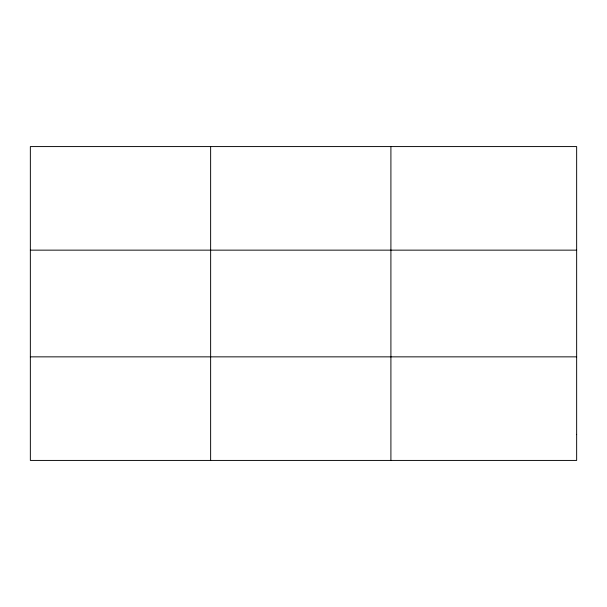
<?xml version="1.0" encoding="UTF-8"?>
<svg xmlns="http://www.w3.org/2000/svg" width="607" height="607" viewBox="0 0 607 607"><rect width="100%" height="100%" fill="white"/><g stroke="black" fill="none" stroke-linecap="round" stroke-linejoin="round"><path stroke-width="0.91" d="M210.629 460.425L210.629 146.575M390.908 460.425L390.908 146.575M30.35 250.145L576.65 250.145M30.35 356.855L576.65 356.855M576.65 434.529L576.65 460.425L30.35 460.425L30.35 146.575L576.65 146.575L576.65 434.529"/></g></svg>
